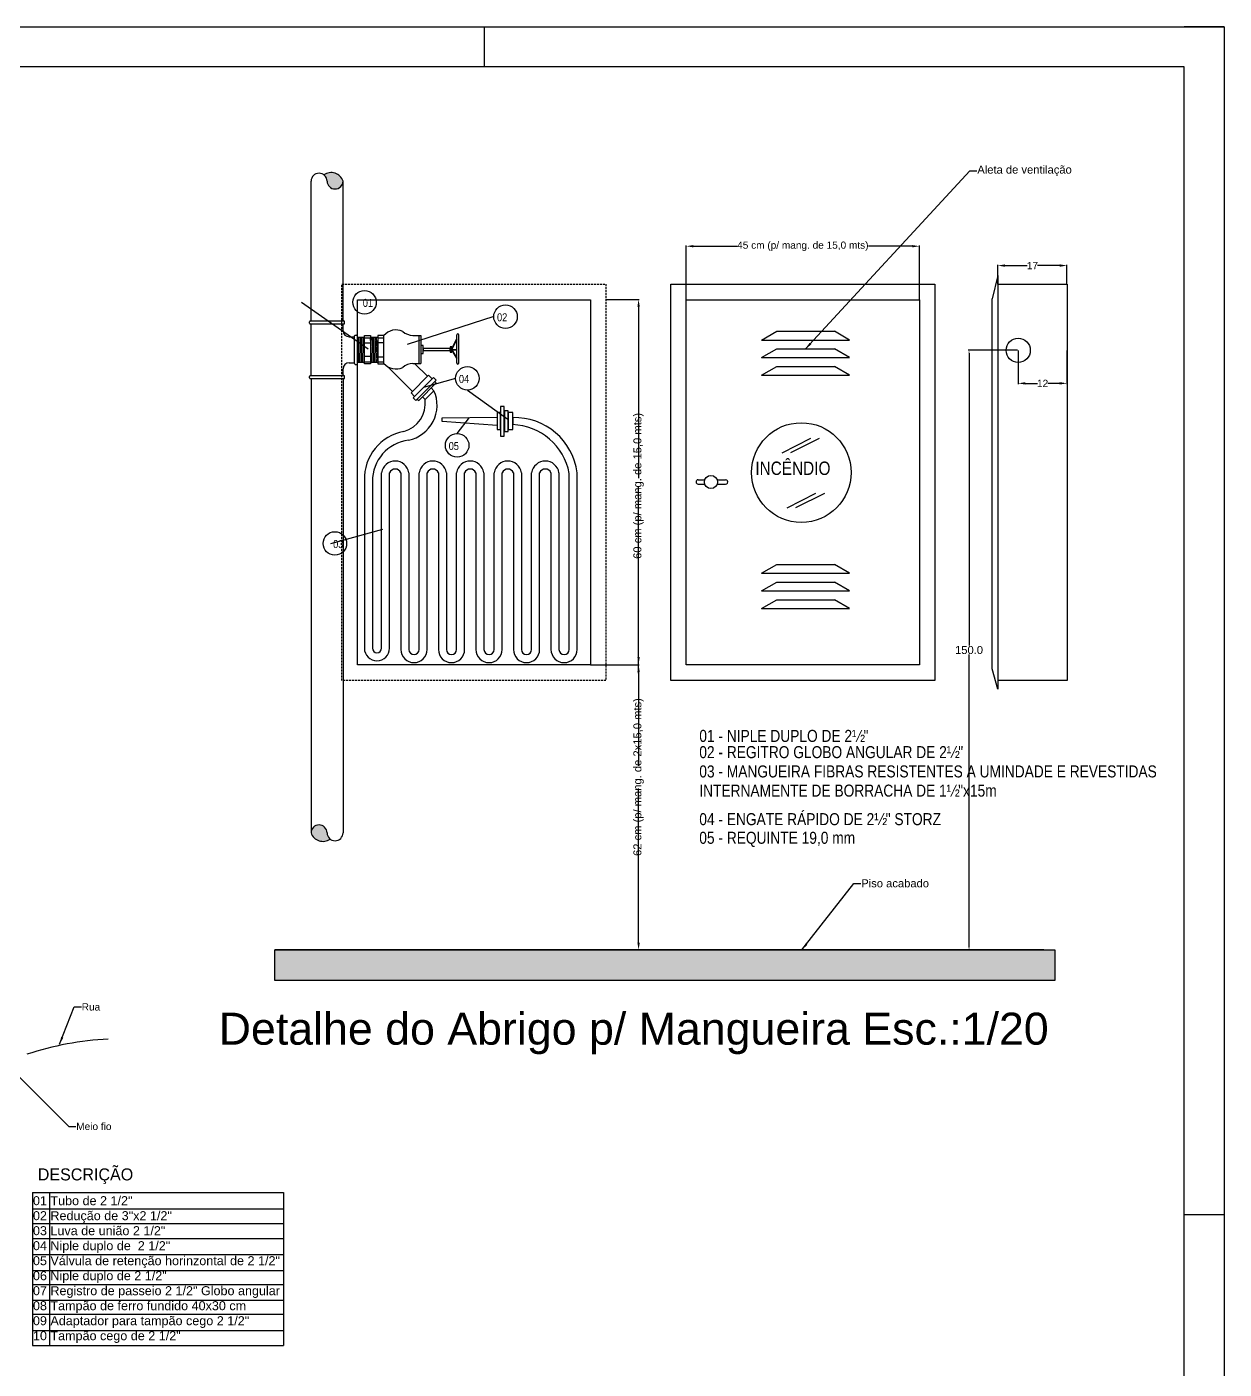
# Model space of a CAD drawing. Extents: x -120 to 1117, y 5 to 675.
# Drawn here: x 817.3 to 1116.5, y 339.3 to 674.9 of the extents above; entities that cross this region are included whole.
import ezdxf

# ---------------------------------------------------------------- set-up
doc = ezdxf.new("R2010")
doc.units = 0
doc.header["$MEASUREMENT"] = 0
doc.linetypes.add('DASHED', pattern=[0.75, 0.5, -0.25])
doc.layers.get('0').update_dxf_attribs({"linetype": 'CONTINUOUS'})
doc.layers.get('DEFPOINTS').update_dxf_attribs({"linetype": 'CONTINUOUS'})
for name, color, linetype in [('15', 7, 'CONTINUOUS'), ('30', 7, 'CONTINUOUS'), ('BASE', 8, 'CONTINUOUS'), ('carimbo', 4, 'CONTINUOUS'), ('Cotas', 1, 'CONTINUOUS'), ('TIGRECAD', 2, 'CONTINUOUS')]:
    doc.layers.add(name, color=color, linetype=linetype)
doc.styles.add('MONOTXT', font='swissci.ttf')
doc.styles.get("Standard").update_dxf_attribs({"font": 'arial.ttf'})
doc.dimstyles.get("Standard").update_dxf_attribs({"dimtxt": 0.18, "dimasz": 0.18, "dimexe": 0.18, "dimexo": 0.0625, "dimgap": 0.09, "dimtad": 0, "dimtih": 1, "dimtoh": 1, "dimdec": 4, "dimzin": 0, "dimdsep": 46, "dimtxsty": 'Standard', "dimcen": 0.09, "dimadec": 0, "dimazin": 0, "dimtfac": 1, "dimtdec": 4, "dimtofl": 0, "dimtmove": 0, "dimatfit": 3, "dimfxl": 0, "dimtolj": 1, "dimtzin": 0, "dimarcsym": 0})

# ---------------------------------------------------------------- blocks, each defined once
blk = doc.blocks.new('A1')
for p, q in [((656, 594), (656, 584)), ((841, 594), (831, 594))]:
    blk.add_line(p, q)
blk.add_lwpolyline([(841, 0), (0, 0), (0, 594), (841, 594)], close=True)
at = {"color": 2}
blk.add_lwpolyline([(831, 10), (831, 584), (30, 584), (30, 10), (831, 10)], dxfattribs=at)
blk.add_lwpolyline([(841, 297), (831, 297)])
blk = doc.blocks.new('*D929')
at = {"layer": 'Cotas', "color": 5, "lineweight": -2, "transparency": 16777216}
for p, q in [((1064.86, 594.02), (1052.59, 594.02)), ((1052.77, 593.32), (1052.77, 520.2)), ((1052.77, 444.86), (1052.77, 517.98)), ((1065.72, 444.16), (1052.59, 444.16))]:
    blk.add_line(p, q, dxfattribs=at)
at = {"layer": 'Cotas', "color": 5, "transparency": 16777216}
for points in [[(1052.65, 593.32), (1052.89, 593.32), (1052.77, 594.02)], [(1052.65, 444.86), (1052.89, 444.86), (1052.77, 444.16)]]:
    blk.add_solid(points, dxfattribs=at)
at = {"layer": 'DEFPOINTS', "color": 0, "transparency": 16777216}
for p in [(1065.06, 594.02), (1052.77, 444.16), (1065.92, 444.16)]:
    blk.add_point(p, dxfattribs=at)
at = {"layer": 'Cotas', "color": 7, "transparency": 16777216, "insert": (1052.77, 519.09), "char_height": 2, "attachment_point": 5}
blk.add_mtext('\\A1;150.0', dxfattribs=at)
blk = doc.blocks.new('_Dot')
at = {"color": 0, "linetype": 'ByBlock', "lineweight": -2}
blk.add_line((-0.5, 0), (-1, 0), dxfattribs=at)
at = {"color": 0, "linetype": 'ByBlock', "const_width": 0.5}
blk.add_lwpolyline([(-0.25, 0, 1), (0.25, 0, 1)], format="xyb", close=True, dxfattribs=at)
blk = doc.blocks.new('*D931')
at = {"color": 5, "linetype": 'Continuous', "lineweight": -2, "transparency": 16777216}
for p, q in [((1065.06, 593.96), (1065.06, 585.58)), ((1077.26, 593.96), (1077.26, 585.58)), ((1066.86, 585.76), (1069.88, 585.76)), ((1075.46, 585.76), (1072.45, 585.76))]:
    blk.add_line(p, q, dxfattribs=at)
at = {"color": 5, "linetype": 'Continuous', "transparency": 16777216}
for points in [[(1066.86, 586.06), (1066.86, 585.46), (1065.06, 585.76)], [(1075.46, 586.06), (1075.46, 585.46), (1077.26, 585.76)]]:
    blk.add_solid(points, dxfattribs=at)
at = {"layer": 'DEFPOINTS', "color": 0, "linetype": 'Continuous', "transparency": 16777216}
for p in [(1065.06, 594.02), (1077.26, 594.02), (1077.26, 585.76)]:
    blk.add_point(p, dxfattribs=at)
at = {"color": 7, "linetype": 'Continuous', "transparency": 16777216, "insert": (1071.16, 585.76), "char_height": 1.8, "attachment_point": 5}
blk.add_mtext('\\A1;12', dxfattribs=at)
blk = doc.blocks.new('*D932')
at = {"color": 5, "linetype": 'Continuous', "lineweight": -2, "transparency": 16777216}
for p, q in [((982.08, 606.73), (982.08, 620.22)), ((983.88, 620.04), (994.78, 620.04)), ((1038.58, 620.04), (1027.68, 620.04)), ((1040.38, 606.73), (1040.38, 620.22))]:
    blk.add_line(p, q, dxfattribs=at)
at = {"color": 5, "linetype": 'Continuous', "transparency": 16777216}
for points in [[(983.88, 620.34), (983.88, 619.74), (982.08, 620.04)], [(1038.58, 620.34), (1038.58, 619.74), (1040.38, 620.04)]]:
    blk.add_solid(points, dxfattribs=at)
at = {"layer": 'DEFPOINTS', "color": 0, "linetype": 'Continuous', "transparency": 16777216}
for p in [(1040.38, 620.04), (982.08, 606.67), (1040.38, 606.67)]:
    blk.add_point(p, dxfattribs=at)
at = {"color": 7, "linetype": 'Continuous', "transparency": 16777216, "insert": (1011.23, 620.04), "char_height": 1.8, "attachment_point": 5}
blk.add_mtext('\\A1;45 cm (p/ mang. de 15,0 mts)', dxfattribs=at)
blk = doc.blocks.new('*D933')
at = {"color": 5, "linetype": 'Continuous', "lineweight": -2, "transparency": 16777216}
for p, q in [((1059.99, 610.58), (1059.99, 615.38)), ((1061.79, 615.2), (1067.33, 615.2)), ((1075.46, 615.2), (1069.92, 615.2)), ((1077.26, 610.58), (1077.26, 615.38))]:
    blk.add_line(p, q, dxfattribs=at)
at = {"color": 5, "linetype": 'Continuous', "transparency": 16777216}
for points in [[(1061.79, 615.5), (1061.79, 614.9), (1059.99, 615.2)], [(1075.46, 615.5), (1075.46, 614.9), (1077.26, 615.2)]]:
    blk.add_solid(points, dxfattribs=at)
at = {"layer": 'DEFPOINTS', "color": 0, "linetype": 'Continuous', "transparency": 16777216}
for p in [(1059.99, 615.2), (1059.99, 610.52), (1077.26, 610.52)]:
    blk.add_point(p, dxfattribs=at)
at = {"color": 7, "linetype": 'Continuous', "transparency": 16777216, "insert": (1068.62, 615.2), "char_height": 1.8, "attachment_point": 5}
blk.add_mtext('\\A1;17', dxfattribs=at)

msp = doc.modelspace()

# ---------------------------------------------------------------- hatches: boundary and pattern name
at = {"linetype": 'Continuous'}
h = msp.add_hatch(dxfattribs=at)
h.set_pattern_fill('ANSI31', color=4, scale=3, angle=48, style=0)
h.set_pattern_definition([(93, (1240.54066, 472.84572), (-0.37448608, -0.019626), [])])
h.paths.add_polyline_path([(901.697, 597.308), (899.868, 597.308), (899.868, 590.986), (901.697, 590.986)])
h.paths.add_polyline_path([(905.006, 597.308), (903.193, 597.308), (903.193, 590.986), (905.006, 590.986)])
h = msp.add_hatch(dxfattribs=at)
h.set_pattern_fill('CONCRETO', color=4, scale=10, style=0)
h.set_pattern_definition([(45, (1242.041, 493.346), (0, 10.00005), [1.4142, -2.8285, 0.7071, -4.2426, 1.4142, -3.535536]), (135, (1248.541, 493.846), (-10.00005, 0), [1.41421, -2.1213, 0.7071, -3.5355, 1.41421, -4.949816]), (63.435, (1240.5407, 491.8457), (5e-10, 10), [1.118, -4.472, 1.118, -4.47234]), (116.565, (1240.5407, 491.8457), (-4e-09, 10), [1.118, -4.472, 1.118, -4.47234]), (0, (1240.541, 492.846), (0, 10), [0.5, -4, 1, -4, 0.5]), (0, (1240.541, 494.346), (0, 10), [-1.5, 1, -4, 0, -3.5, 0]), (0, (1240.541, 494.846), (0, 10), [-4, 0, -3, 1, -2, 0]), (0, (1240.541, 496.346), (0, 10), [-2, 0, -2.5, 1, -4.5, 0]), (0, (1240.541, 497.846), (0, 10), [-2, 1, -4, 1, -2, 0]), (0, (1240.541, 500.346), (0, 10), [-1.5, 1, -2, 0, -5.5, 0]), (0, (1240.541, 500.846), (0, 10), [-2, 0, -6, 1, -1, 0]), (90, (1241.041, 493.846), (-10, 6e-16), [-3, 0, -3, 0, -4, 0]), (90, (1242.041, 491.846), (-10, 6e-16), [-1.5, 1, -4, 0, -3.5, 0]), (90, (1243.041, 491.846), (-10, 6e-16), [-4, 0, -3.5, 1, -1.5, 0]), (90, (1248.541, 491.846), (-10, 6e-16), [-2, 1, -5, 1, -1, 0]), (90, (1241.541, 492.846), (-10, 6e-16), [-3, 0, -3.5, 0, -3.5, 0]), (90, (1242.541, 492.846), (-10, 6e-16), [-2.5, 0, -5.5, 0, -2, 0]), (90, (1243.541, 493.346), (-10, 6e-16), [-5, 0, -1.5, 0, -3.5, 0]), (90, (1244.041, 492.346), (-10, 6e-16), [-4.5, 0, -2, 0, -2.5, 0]), (90, (1245.041, 493.846), (-10, 6e-16), [-4, 0, -1.5, 0, -4, 0]), (90, (1245.541, 494.346), (-10, 6e-16), [-4.5, 0, -2, 0, -3.5, 0]), (90, (1246.041, 491.846), (-10, 6e-16), [-6, 0, -2.5, 0, -1.5, 0]), (90, (1246.541, 493.346), (-10, 6e-16), [-2, 0, -4, 0, -4, 0]), (90, (1247.041, 492.846), (-10, 6e-16), [-4.5, 0, -2.5, 0, -3, 0]), (90, (1247.541, 492.346), (-10, 6e-16), [-4, 0, -3, 0, -3, 0]), (90, (1248.541, 492.846), (-10, 6e-16), [-3, 0, -3, 0, -4, 0]), (90, (1249.541, 493.346), (-10, 6e-16), [-4, 0, -2, 0, -4, 0]), (90, (1250.041, 493.846), (-10, 6e-16), [-1.5, 0, -6, 0, -2.5, 0])])
h.paths.add_polyline_path([(879.28, 444.158), (1074.21, 444.158), (1074.21, 436.456), (879.28, 436.456)])
at = {"layer": 'TIGRECAD', "linetype": 'Continuous'}
for points in [[(896.296, 636.323, 0.5005597), (891.523, 637.87, -0.227327), (892.296, 636.323, 0.984252)], [(893.067, 471.849, -0.227327), (892.295, 473.397, 0.984252), (888.294, 473.397, 0.5005597)]]:
    msp.add_hatch(color=256, dxfattribs=at).paths.add_polyline_path(points)

# ---------------------------------------------------------------- linework, layer by layer
at = {"color": 2, "linetype": 'Continuous'}
for p, q in [((888.295, 601.347), (888.295, 636.323)), ((896.295, 601.347), (896.295, 636.323)), ((887.895, 600.797), (887.895, 601.147)), ((887.895, 600.797), (887.895, 601.147)), ((888.095, 601.347), (896.495, 601.347)), ((896.695, 600.797), (896.695, 601.147)), ((888.095, 600.597), (896.495, 600.597)), ((888.295, 598.897), (888.295, 600.597)), ((888.295, 598.897), (888.295, 600.597)), ((888.295, 587.697), (888.295, 598.897)), ((888.295, 587.697), (888.295, 598.897)), ((896.295, 598.897), (896.295, 600.597)), ((897.795, 597.397), (899.145, 597.397)), ((899.145, 590.697), (899.145, 597.597)), ((899.345, 597.797), (899.695, 597.797)), ((899.895, 590.697), (899.895, 597.597)), ((897.795, 590.897), (899.145, 590.897)), ((887.895, 587.147), (887.895, 587.497)), ((887.895, 587.147), (887.895, 587.497)), ((888.095, 587.697), (896.495, 587.697)), ((896.295, 587.697), (896.295, 589.397)), ((896.695, 587.147), (896.695, 587.497)), ((899.345, 590.497), (899.695, 590.497)), ((888.095, 586.947), (896.495, 586.947)), ((888.295, 586.947), (888.295, 473.397)), ((896.295, 586.947), (896.295, 473.397)), ((921.031, 576.208), (921.031, 577.102)), ((818.651, 383.504), (818.651, 345.277)), ((818.651, 383.504), (881.401, 383.504)), ((822.899, 383.504), (822.899, 345.277)), ((881.401, 383.504), (881.401, 345.277)), ((818.651, 379.443), (881.401, 379.443)), ((818.651, 375.735), (881.401, 375.735)), ((818.651, 372.027), (881.401, 372.027)), ((818.651, 367.966), (881.401, 367.966)), ((818.651, 363.993), (881.401, 363.993)), ((818.651, 360.462), (881.401, 360.462)), ((818.651, 356.577), (881.401, 356.577)), ((818.651, 353.046), (881.401, 353.046)), ((818.651, 348.985), (881.401, 348.985)), ((818.651, 345.277), (881.401, 345.277))]:
    msp.add_line(p, q, dxfattribs=at)
at = {"color": 5, "linetype": 'Continuous'}
for p, q in [((885.867, 606.026), (902.614, 594.392)), ((933.965, 602.43), (912.35, 595.45)), ((924.441, 587.011), (916.383, 584.704)), ((927.38, 584.072), (937.454, 576.814)), ((924.819, 573.199), (927.908, 577.214)), ((893.276, 545.74), (906.212, 549.336))]:
    msp.add_line(p, q, dxfattribs=at)
at = {"color": 5, "linetype": 'ByBlock'}
for p, q in [((962.081, 606.715), (970.349, 606.715)), ((970.169, 604.915), (970.169, 562.029)), ((970.169, 513.32), (970.169, 560.011)), ((958.168, 515.37), (970.349, 515.37)), ((970.169, 513.57), (970.169, 490.159)), ((970.169, 445.958), (970.169, 484.518)), ((990.5, 444.158), (969.989, 444.158)), ((990.5, 444.158), (969.989, 444.158)), ((990.5, 444.158), (969.989, 444.158)), ((990.5, 444.158), (969.989, 444.158)), ((990.5, 444.158), (969.989, 444.158)), ((990.5, 444.158), (969.989, 444.158))]:
    msp.add_line(p, q, dxfattribs=at)
at = {"linetype": 'Continuous'}
for p, q in [((938.697, 577.199), (938.697, 575.44)), ((901.634, 561.499), (901.634, 519.571)), ((903.634, 561.243), (903.634, 519.571)), ((905.925, 519.571), (905.925, 563.427)), ((907.925, 519.571), (907.925, 563.427)), ((910.756, 563.427), (910.756, 519.218)), ((912.756, 563.427), (912.756, 519.218)), ((915.304, 519.218), (915.304, 563.427)), ((917.304, 519.218), (917.304, 563.427)), ((920.135, 563.427), (920.135, 519.218)), ((922.135, 563.427), (922.135, 519.218)), ((924.682, 519.218), (924.682, 563.427)), ((926.682, 519.218), (926.682, 563.427)), ((929.514, 563.427), (929.514, 519.218)), ((931.514, 563.427), (931.514, 519.218)), ((934.061, 519.218), (934.061, 563.427)), ((936.061, 519.218), (936.061, 563.427)), ((938.892, 563.427), (938.892, 519.218)), ((940.892, 563.427), (940.892, 519.218)), ((943.44, 519.218), (943.44, 563.427)), ((945.44, 519.218), (945.44, 563.427)), ((948.271, 563.427), (948.271, 519.218)), ((950.271, 563.427), (950.271, 519.218)), ((952.818, 519.218), (952.818, 563.427)), ((954.818, 519.218), (954.818, 563.427))]:
    msp.add_line(p, q, dxfattribs=at)
at = {"color": 4, "linetype": 'Continuous'}
for p, q in [((1006.033, 568.429), (1013.233, 572.026)), ((1008.221, 568.499), (1015.421, 572.097)), ((1007.303, 554.673), (1014.503, 558.271)), ((1009.492, 554.744), (1016.692, 558.341)), ((1071.479, 444.158), (879.28, 444.158))]:
    msp.add_line(p, q, dxfattribs=at)
msp.add_lwpolyline([(879.28, 444.158), (1074.21, 444.158), (1074.21, 436.456), (879.28, 436.456)], close=True, dxfattribs=at)
at = {"color": 5, "linetype": 'Continuous'}
for centre in [(901.662, 606.026), (936.904, 602.43), (927.38, 587.011), (924.819, 570.26), (894.254, 545.74)]:
    msp.add_circle(centre, 2.939, dxfattribs=at)
at = {"color": 2, "linetype": 'Continuous'}
for centre, radius, start, end in [((888.095, 601.147), 0.2, 90, 180), ((888.095, 601.147), 0.2, 90, 180), ((888.095, 600.797), 0.2, 180, 270), ((888.095, 600.797), 0.2, 180, 270), ((896.495, 601.147), 0.2, 0, 90), ((896.495, 600.797), 0.2, 270, 0), ((897.795, 598.897), 1.5, 180, 270), ((899.345, 597.597), 0.2, 90, 180), ((899.695, 597.597), 0.2, 0, 90), ((897.795, 589.397), 1.5, 90, 180), ((899.345, 590.697), 0.2, 180, 270), ((899.695, 590.697), 0.2, 270, 0), ((888.095, 587.497), 0.2, 90, 180), ((888.095, 587.497), 0.2, 90, 180), ((896.495, 587.497), 0.2, 0, 90), ((888.095, 587.147), 0.2, 180, 270), ((888.095, 587.147), 0.2, 180, 270), ((896.495, 587.147), 0.2, 270, 0)]:
    msp.add_arc(centre, radius, start, end, dxfattribs=at)
at = {"linetype": 'Continuous'}
for centre, radius, start, end in [((910.851, 580.311), 8.938, 281.73335, 23.88279), ((909.57, 580.742), 7.289, 285.51727, 7.5657), ((939.123, 561.376), 15.828, 7.44569, 91.54189), ((938.221, 560.603), 14.845, 10.32772, 88.15957), ((913.592, 561.934), 11.966, 99.96906, 182.08303), ((913.971, 561.305), 10.337, 97.23774, 180.3428), ((909.341, 562.871), 3.461, 9.25706, 170.74294), ((909.341, 562.777), 1.558, 24.65608, 155.34392), ((918.719, 562.871), 3.461, 9.25706, 170.74294), ((918.719, 562.777), 1.558, 24.65608, 155.34392), ((928.098, 562.871), 3.461, 9.25706, 170.74294), ((928.098, 562.777), 1.558, 24.65608, 155.34392), ((937.477, 562.871), 3.461, 9.25706, 170.74294), ((937.477, 562.777), 1.558, 24.65608, 155.34392), ((946.855, 562.871), 3.461, 9.25706, 170.74294), ((946.855, 562.777), 1.558, 24.65608, 155.34392), ((904.779, 519.571), 3.146, 180, 0), ((904.779, 519.571), 1.146, 180, 0), ((914.03, 519.218), 3.274, 180, 0), ((914.03, 519.218), 1.274, 180, 0), ((923.409, 519.218), 3.274, 180, 0), ((923.409, 519.218), 1.274, 180, 0), ((932.787, 519.218), 3.274, 180, 0), ((932.787, 519.218), 1.274, 180, 0), ((942.166, 519.218), 3.274, 180, 0), ((942.166, 519.218), 1.274, 180, 0), ((951.545, 519.218), 3.274, 180, 0), ((951.545, 519.218), 1.274, 180, 0), ((841.463, 344.319), 77.609, 92.85195, 108.17741)]:
    msp.add_arc(centre, radius, start, end, dxfattribs=at)
at = {"color": 5, "linetype": 'ByBlock'}
for points in [[(969.869, 604.915), (970.469, 604.915), (970.169, 606.715)], [(969.869, 517.347), (970.469, 517.347), (970.169, 515.547)], [(969.869, 513.57), (970.469, 513.57), (970.169, 515.37)], [(969.869, 445.958), (970.469, 445.958), (970.169, 444.158)]]:
    msp.add_solid(points, dxfattribs=at)
at = {"layer": '15', "color": 4, "linetype": 'Continuous'}
for p, q in [((1059.985, 612.687), (1058.562, 606.863)), ((1000.925, 596.583), (1004.736, 598.783)), ((1004.736, 598.783), (1019.115, 598.783)), ((1022.925, 596.583), (1019.115, 598.783)), ((1000.925, 596.583), (1022.925, 596.583)), ((1000.925, 592.183), (1004.736, 594.383)), ((1004.736, 594.383), (1019.115, 594.383)), ((1022.925, 592.183), (1019.115, 594.383)), ((1000.925, 592.183), (1022.925, 592.183)), ((1000.925, 587.783), (1004.736, 589.983)), ((1000.925, 587.783), (1022.925, 587.783)), ((1004.736, 589.983), (1019.115, 589.983)), ((1022.925, 587.783), (1019.115, 589.983)), ((985.048, 561.661), (986.725, 561.661)), ((985.048, 560.561), (986.713, 560.561)), ((989.8, 561.661), (991.918, 561.661)), ((989.812, 560.561), (991.918, 560.561)), ((1000.925, 538.283), (1004.736, 540.483)), ((1004.736, 540.483), (1019.115, 540.483)), ((1022.925, 538.283), (1019.115, 540.483)), ((1000.925, 538.283), (1022.925, 538.283)), ((1000.925, 533.883), (1004.736, 536.083)), ((1000.925, 533.883), (1022.925, 533.883)), ((1004.736, 536.083), (1019.115, 536.083)), ((1022.925, 533.883), (1019.115, 536.083)), ((1000.925, 529.483), (1004.736, 531.683)), ((1004.736, 531.683), (1019.115, 531.683)), ((1022.925, 529.483), (1019.115, 531.683)), ((1000.925, 529.483), (1022.925, 529.483)), ((1059.985, 509.287), (1058.562, 514.405))]:
    msp.add_line(p, q, dxfattribs=at)
at = {"layer": '15', "color": 2, "linetype": 'Continuous'}
for p, q in [((1059.985, 612.687), (1059.985, 509.287)), ((899.896, 597.308), (899.894, 590.986)), ((921.031, 577.102), (934.784, 577.326)), ((934.784, 575.21), (921.031, 576.208))]:
    msp.add_line(p, q, dxfattribs=at)
at = {"layer": '15', "color": 6, "linetype": 'DASHED'}
msp.add_lwpolyline([(896.018, 610.52), (962.018, 610.52), (962.018, 511.52), (896.018, 511.52)], close=True, dxfattribs=at)
at = {"layer": '15', "color": 6, "linetype": 'Continuous'}
msp.add_lwpolyline([(978.233, 610.52), (1044.233, 610.52), (1044.233, 511.52), (978.233, 511.52)], close=True, dxfattribs=at)
at = {"layer": '15', "color": 2, "linetype": 'Continuous'}
for points in [[(1059.985, 610.52), (1077.262, 610.52), (1077.262, 511.52), (1059.985, 511.52)], [(934.784, 574.195), (935.679, 574.195), (935.679, 578.444), (934.784, 578.444), (934.784, 574.195)], [(935.679, 572.518), (936.573, 572.518), (936.573, 580.009), (935.679, 580.009), (935.679, 572.518)], [(936.685, 573.748), (937.579, 573.748), (937.579, 578.891), (936.685, 578.891), (936.685, 573.748)], [(937.579, 574.195), (938.697, 574.195), (938.697, 578.444), (937.579, 578.444), (937.579, 574.195)]]:
    msp.add_lwpolyline(points, dxfattribs=at)
for points in [[(958.168, 606.67), (958.168, 515.37), (899.868, 515.37), (899.868, 606.67)], [(1040.383, 606.67), (1040.383, 515.37), (982.083, 515.37), (982.083, 606.67)]]:
    msp.add_lwpolyline(points, close=True, dxfattribs=at)
at = {"layer": '15', "color": 4, "linetype": 'Continuous'}
msp.add_lwpolyline([(1058.562, 514.405), (1058.562, 606.863)], dxfattribs=at)
for centre, radius in [((1065.062, 594.02), 3.022), ((988.262, 561.094), 1.639)]:
    msp.add_circle(centre, radius, dxfattribs=at)
at = {"layer": '15', "color": 2, "linetype": 'Continuous'}
msp.add_circle((1010.854, 563.461), 12.451, dxfattribs=at)
at = {"layer": '15', "color": 4, "linetype": 'Continuous'}
for centre, radius, start, end in [((985.094, 561.111), 0.552, 94.759, 265.241), ((991.945, 561.111), 0.551, 267.1487, 92.8512)]:
    msp.add_arc(centre, radius, start, end, dxfattribs=at)
at = {"layer": '30', "color": 2, "linetype": 'Continuous'}
for p, q in [((899.896, 597.308), (901.692, 597.308)), ((903.194, 597.308), (904.99, 597.308)), ((913.744, 597.703), (915.71, 597.704)), ((915.332, 590.726), (915.332, 597.704)), ((915.71, 597.704), (915.71, 590.724)), ((924.706, 590.892), (924.706, 597.874)), ((925.237, 590.862), (925.237, 597.904)), ((901.706, 597.164), (903.193, 597.164)), ((901.706, 595.876), (903.193, 595.876)), ((905.016, 597.151), (906.503, 597.151)), ((906.503, 595.862), (905.016, 595.862)), ((923.528, 594.391), (924.706, 596.942)), ((924.706, 596.745), (923.528, 594.194)), ((923.528, 594.196), (924.706, 594.197)), ((923.528, 594.168), (924.706, 592.072)), ((924.706, 594.071), (923.528, 594.07)), ((923.528, 593.991), (924.706, 591.895)), ((901.698, 590.986), (899.894, 590.986)), ((903.193, 592.434), (901.706, 592.434)), ((901.706, 591.146), (903.193, 591.146)), ((904.99, 590.986), (903.193, 590.986)), ((905.016, 592.421), (906.503, 592.421)), ((905.016, 591.133), (906.503, 591.133)), ((913.744, 590.731), (915.71, 590.724)), ((914.272, 590.674), (917.422, 587.525)), ((907.393, 589.969), (913.629, 583.732)), ((913.295, 583.398), (917.689, 587.791)), ((918.936, 587.257), (913.83, 582.151)), ((918.566, 586.914), (917.689, 587.791)), ((919.604, 586.589), (918.936, 587.257)), ((919.604, 586.589), (914.498, 581.483)), ((919.604, 585.876), (915.211, 581.483)), ((916.795, 581.702), (919.023, 583.929)), ((919.023, 583.929), (918.348, 584.65)), ((919.604, 585.876), (919.234, 586.246)), ((913.295, 583.398), (914.19, 582.504)), ((913.83, 582.151), (914.498, 581.483)), ((914.86, 581.834), (915.211, 581.483)), ((916.127, 582.37), (916.795, 581.702))]:
    msp.add_line(p, q, dxfattribs=at)
for points in [[(901.697, 597.695), (903.193, 597.695), (903.193, 590.599), (901.697, 590.599)], [(905.006, 590.601), (906.503, 590.601), (906.503, 597.697), (905.006, 597.697)]]:
    msp.add_lwpolyline(points, close=True, dxfattribs=at)
for points in [[(915.712, 593.251), (916.325, 593.251), (916.325, 595.244), (915.712, 595.244), (915.712, 593.251)], [(916.325, 593.941), (923.068, 593.941), (923.068, 594.452), (916.325, 594.452), (916.325, 593.941)], [(923.068, 593.583), (923.528, 593.583), (923.528, 594.86), (923.068, 594.86), (923.068, 593.583)]]:
    msp.add_lwpolyline(points, dxfattribs=at)
for centre, radius, start, end in [((909.52, 595.187), 3.925, 64.5742, 140.2387), ((914.008, 602.055), 4.348, 229.8559, 266.5154), ((924.974, 597.829), 0.273, 15.9441, 170.4147), ((909.52, 593.268), 3.925, 219.7613, 295.4258), ((914.008, 586.399), 4.348, 93.4846, 130.1441), ((924.974, 590.851), 0.269, 168.0347, 3.4924)]:
    msp.add_arc(centre, radius, start, end, dxfattribs=at)
at = {"layer": 'DEFPOINTS', "color": 0, "linetype": 'ByBlock'}
for p in [(962.018, 606.715), (970.169, 606.715), (970.169, 515.37), (962.018, 511.52), (962.018, 511.52), (1011.073, 444.158)]:
    msp.add_point(p, dxfattribs=at)
at = {"layer": 'TIGRECAD', "linetype": 'Continuous'}
for centre, radius, start, end in [((890.295, 636.291), 2.001, 0.90944, 179.09056), ((893.33, 635.31), 3.134, 18.85318, 125.21598), ((894.296, 636.354), 2.001, 180.90944, 359.09056), ((890.294, 473.365), 2.001, 0.90944, 179.09056), ((891.26, 474.409), 3.134, 198.85318, 305.21598), ((894.295, 473.428), 2.001, 180.90944, 359.09056)]:
    msp.add_arc(centre, radius, start, end, dxfattribs=at)

# ---------------------------------------------------------------- block references
at = {"layer": 'carimbo', "linetype": 'Continuous'}
msp.add_blockref('A1', (275.544, 80.877), dxfattribs=at)

# ---------------------------------------------------------------- texts
at = {"linetype": 'Continuous', "style": 'MONOTXT'}
for s, p in [('01 - NIPLE DUPLO DE 2½"', (985.344, 496.133)), ('02 - REGITRO GLOBO ANGULAR DE 2½"', (985.344, 492.074)), ('03 - MANGUEIRA FIBRAS RESISTENTES A UMINDADE E REVESTIDAS ', (985.344, 487.254)), ('INTERNAMENTE DE BORRACHA DE 1½"x15m', (985.344, 482.455)), ('04 - ENGATE RÁPIDO DE 2½" STORZ', (985.344, 475.319)), ('05 - REQUINTE 19,0 mm ', (985.344, 470.666))]:
    msp.add_text(s, height=3, dxfattribs=at).set_placement(p)
at = {"color": 7, "linetype": 'Continuous', "attachment_point": 4}
for s, insert, char_height in [('\\A1;Aleta de ventilação', (1054.845, 638.884), 2), ('\\A1;Piso acabado', (1025.839, 460.774), 2), ('\\A1;Rua', (830.968, 429.882), 1.8), ('\\A1;Meio fio', (829.609, 400.003), 1.8)]:
    msp.add_mtext(s, dxfattribs=dict(at, insert=insert, char_height=char_height))
at = {"linetype": 'Continuous', "style": 'MONOTXT'}
for s, insert, char_height, attachment_point in [('01', (903.779, 606.872), 2, 3), ('02', (934.787, 603.276), 2, 1), ('04', (925.263, 587.857), 2, 1), ('05', (922.702, 571.106), 2, 1), ('INCÊNDIO', (999.352, 566.215), 3.3547, 1), ('03', (896.37, 546.586), 2, 3)]:
    msp.add_mtext(s, dxfattribs=dict(at, insert=insert, char_height=char_height, attachment_point=attachment_point))
at = {"color": 7, "linetype": 'ByBlock', "char_height": 2, "attachment_point": 5, "rotation": 90}
for s, insert in [('60 cm (p/ mang. de 15,0 mts)', (970.169, 560.13)), ('62 cm (p/ mang. de 2x15,0 mts)', (970.169, 487.339))]:
    msp.add_mtext(s, dxfattribs=dict(at, insert=insert))
at = {"linetype": 'Continuous', "attachment_point": 1}
for s, insert, char_height in [('\\fBaskerville Win95BT|b0|i0|c0|p18;DESCRIÇÃO', (819.99, 389.52), 3), ('01 Tubo de 2 1/2"\\P02 Redução de 3"x2 1/2"\\P03 Luva de união 2 1/2"\\P04 Niple duplo de  2 1/2"\\P05 Válvula de retenção horinzontal de 2 1/2"\\P06 Niple duplo de 2 1/2"\\P07 Registro de passeio 2 1/2" Globo angular\\P08 Tampão de ferro fundido 40x30 cm\\P09 Adaptador para tampão cego 2 1/2"\\P10 Tampão cego de 2 1/2"', (818.775, 382.574), 2.25)]:
    msp.add_mtext(s, dxfattribs=dict(at, insert=insert, char_height=char_height))
at = {"layer": 'BASE', "color": 7, "linetype": 'Continuous'}
msp.add_text('Detalhe do Abrigo p/ Mangueira Esc.:1/20', height=8, dxfattribs=at).set_placement((865.207, 420.444))

# ---------------------------------------------------------------- dimensions: what is measured, and where the dimension line sits
at = {"linetype": 'Continuous'}
dim = msp.add_linear_dim(base=(1040.383, 620.043), p1=(982.083, 606.67), p2=(1040.383, 606.67), text='45 cm (p/ mang. de 15,0 mts)', dimstyle='Standard', override={"dimtxt": 1.8, "dimasz": 1.8, "dimdec": 0, "dimclrd": 5, "dimclre": 5, "dimclrt": 7}, dxfattribs=at)
dim.commit()
dim.dimension.update_dxf_attribs({"geometry": '*D932', "text_midpoint": (1011.233, 620.043)})
for base, p1, p2, picture, middle in [((1059.985, 615.195), (1077.262, 610.52), (1059.985, 610.52), '*D933', (1068.624, 615.195)), ((1077.262, 585.757), (1065.062, 594.02), (1077.262, 594.02), '*D931', (1071.162, 585.757))]:
    dim = msp.add_linear_dim(base=base, p1=p1, p2=p2, dimstyle='Standard', override={"dimtxt": 1.8, "dimasz": 1.8, "dimdec": 0, "dimclrd": 5, "dimclre": 5, "dimclrt": 7}, dxfattribs=at)
    dim.commit()
    dim.dimension.update_dxf_attribs({"geometry": picture, "text_midpoint": middle})
at = {"layer": 'Cotas'}
dim = msp.add_linear_dim(base=(1052.77, 444.158), p1=(1065.062, 594.02), p2=(1065.923, 444.158), angle=90, dimstyle='Standard', override={"dimtxt": 2, "dimasz": 0.7, "dimexo": 0.2, "dimdec": 1, "dimrnd": 1, "dimblk1": 'DOT', "dimblk2": 'DOT', "dimcen": 0.2, "dimclrd": 5, "dimclre": 5, "dimclrt": 7}, dxfattribs=at)
dim.commit()
dim.dimension.update_dxf_attribs({"geometry": '*D929', "text_midpoint": (1052.77, 519.089)})

# ---------------------------------------------------------------- leaders
at = {"color": 5, "linetype": 'Continuous'}
for points in [[(1011.925, 594.383), (1052.955, 638.884), (1054.755, 638.884)], [(1011.011, 444.158), (1023.949, 460.774), (1025.749, 460.774)]]:
    msp.add_leader(points, dimstyle='Standard', override={"dimtxt": 1.8, "dimasz": 1.8, "dimdec": 0, "dimclrd": 5, "dimclre": 5, "dimclrt": 7}, dxfattribs=at)
at = {"color": 5, "linetype": 'Continuous', "annotation_type": 0, "has_hookline": 1, "hookline_direction": 0}
for points, text_width in [([(825.442, 420.602), (829.078, 429.882), (830.878, 429.882)], 4.308), ([(811.398, 416.301), (827.719, 400.003), (829.519, 400.003)], 8.525)]:
    msp.add_leader(points, dimstyle='Standard', override={"dimtxt": 1.8, "dimasz": 1.8, "dimdec": 0, "dimclrd": 5, "dimclre": 5, "dimclrt": 7}, dxfattribs=dict(at, text_width=text_width))

doc.saveas('drawing.dxf')
